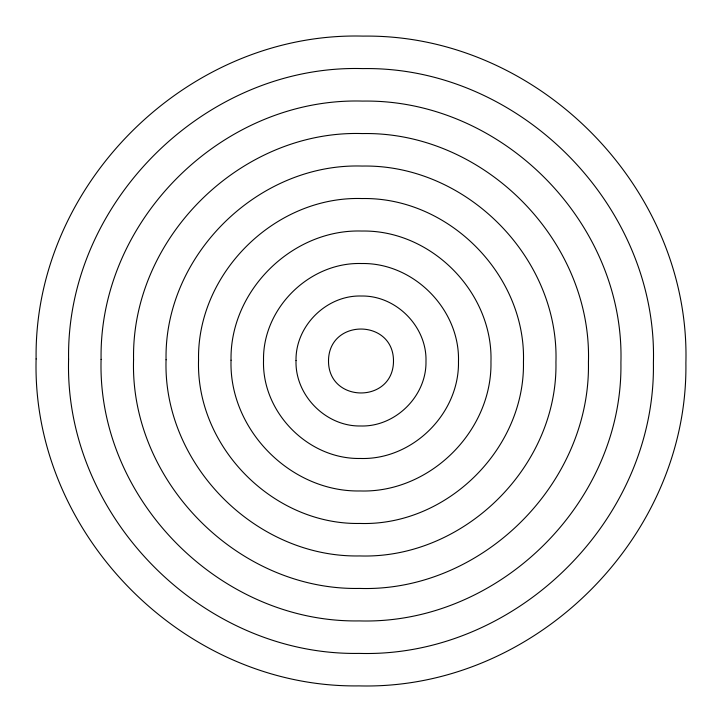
<?xml version="1.0" encoding="UTF-8"?>
<svg xmlns="http://www.w3.org/2000/svg" width="722" height="722" viewBox="0 0 722 722"><rect width="100%" height="100%" fill="white"/><g stroke="black" fill="none" stroke-linecap="round" stroke-linejoin="round"><path stroke-width="1.08" d="M36.109 358.96C31.488 533.766 184.11 688.319 358.96 685.891C533.766 690.512 688.319 537.89 685.891 363.04C690.512 188.234 537.89 33.681 363.04 36.109C188.234 31.488 33.681 184.11 36.109 358.96M68.599 359.159C64.032 515.968 202.313 656 359.159 653.401C515.968 657.968 656 519.687 653.401 362.841C657.968 206.032 519.687 66 362.841 68.599C206.032 64.032 66 202.313 68.599 359.159M101.089 359.366C97.028 498.749 219.948 623.221 359.366 620.911C498.749 624.972 623.221 502.052 620.911 362.634C624.972 223.251 502.052 98.779 362.634 101.089C223.251 97.028 98.779 219.948 101.089 359.366M133.57 359.574C129.68 481.078 238.025 590.795 359.574 588.43C481.078 592.32 590.795 483.975 588.43 362.426C592.32 240.922 483.975 131.205 362.426 133.57C240.922 129.68 131.205 238.025 133.57 359.574M166.06 359.773C162.721 463.921 255.597 557.971 359.773 555.94C463.921 559.279 557.971 466.403 555.94 362.227C559.279 258.079 466.403 164.029 362.227 166.06C258.079 162.721 164.029 255.597 166.06 359.773M198.55 359.98C195.77 446.765 273.16 525.138 359.98 523.45C446.765 526.23 525.138 448.84 523.45 362.02C526.23 275.235 448.84 196.862 362.02 198.55C275.235 195.77 196.862 273.16 198.55 359.98M231.04 360.188C228.82 429.617 290.731 492.314 360.188 490.96C429.617 493.18 492.314 431.269 490.96 361.812C493.18 292.383 431.269 229.686 361.812 231.04C292.383 228.82 229.686 290.731 231.04 360.188M263.53 360.386C261.86 412.461 308.294 459.481 360.386 458.47C412.461 460.14 459.481 413.706 458.47 361.614C460.14 309.539 413.706 262.519 361.614 263.53C309.539 261.86 262.519 308.294 263.53 360.386M296.02 360.594C294.91 395.304 325.866 426.657 360.594 425.98C395.304 427.09 426.657 396.134 425.98 361.406C427.09 326.696 396.134 295.343 361.406 296.02C326.696 294.91 295.343 325.866 296.02 360.594M328.51 360.729C328.167 403.327 393.12 403.878 393.49 361.271C393.833 318.673 328.88 318.122 328.51 360.729"/></g></svg>
